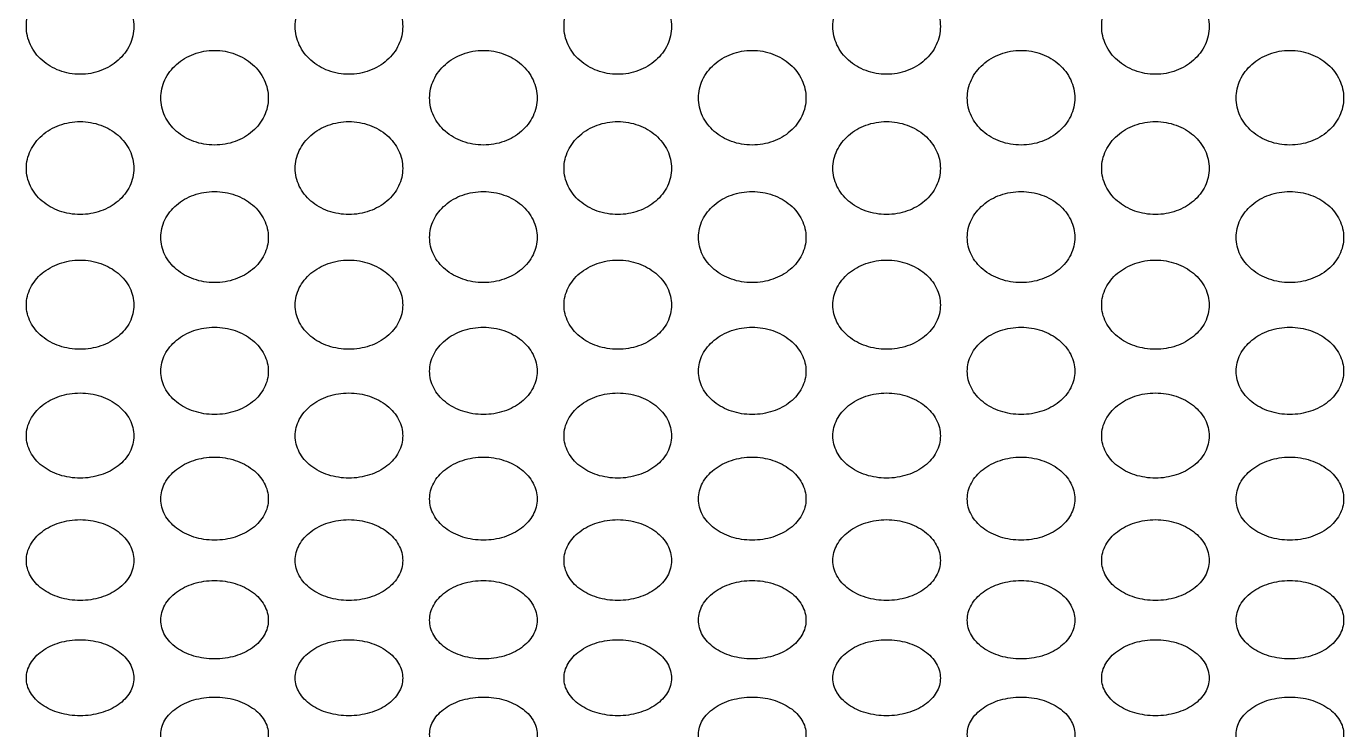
# Model space of a CAD drawing. Header units: millimetres. Extents: x 324 to 7054, y -67 to 2159.
# Drawn here: x 1766 to 1864, y 1372.2 to 1424.6 of the extents above; entities that cross this region are included whole.
import ezdxf

# ---------------------------------------------------------------- set-up
doc = ezdxf.new("R2010")
doc.units = ezdxf.units.MM
doc.header["$LTSCALE"] = 153.67
doc.layers.add('02___PRT_ALL_AXES', color=7, linetype='CONTINUOUS')

msp = doc.modelspace()

# ---------------------------------------------------------------- linework, layer by layer
at = {"layer": '02___PRT_ALL_AXES', "linetype": 'Continuous'}
for points in [[(1770.03476, 1421.02501), (1769.76893, 1421.02532), (1769.24531, 1421.07125), (1768.48961, 1421.27554), (1767.79947, 1421.60312), (1766.98616, 1422.19444), (1766.24385, 1423.18054), (1765.9302, 1424.58792), (1766.24394, 1425.99787), (1766.98437, 1426.99575), (1767.79615, 1427.59722), (1768.48659, 1427.93221), (1769.24381, 1428.14172), (1769.76846, 1428.18885), (1770.03476, 1428.18915)], [(1770.03476, 1428.18915), (1770.30058, 1428.18884), (1770.8242, 1428.14189), (1771.5799, 1427.93325), (1772.27004, 1427.59925), (1773.08335, 1426.99777), (1773.82566, 1425.99897), (1774.13932, 1424.58525), (1773.82557, 1423.18164), (1773.08514, 1422.19643), (1772.27336, 1421.60511), (1771.58292, 1421.27656), (1770.8257, 1421.07142), (1770.30105, 1421.02531), (1770.03476, 1421.02501)], [(1790.03476, 1421.02501), (1789.76893, 1421.02532), (1789.24531, 1421.07125), (1788.48961, 1421.27554), (1787.79947, 1421.60312), (1786.98616, 1422.19444), (1786.24385, 1423.18054), (1785.9302, 1424.58792), (1786.24394, 1425.99787), (1786.98437, 1426.99575), (1787.79615, 1427.59722), (1788.48659, 1427.93221), (1789.24381, 1428.14172), (1789.76846, 1428.18885), (1790.03476, 1428.18915)], [(1790.03476, 1428.18915), (1790.30058, 1428.18884), (1790.8242, 1428.14189), (1791.5799, 1427.93325), (1792.27004, 1427.59925), (1793.08335, 1426.99777), (1793.82566, 1425.99897), (1794.13932, 1424.58525), (1793.82557, 1423.18164), (1793.08514, 1422.19643), (1792.27336, 1421.60511), (1791.58292, 1421.27656), (1790.8257, 1421.07142), (1790.30105, 1421.02531), (1790.03476, 1421.02501)], [(1810.03476, 1421.02501), (1809.76893, 1421.02532), (1809.24531, 1421.07125), (1808.48961, 1421.27554), (1807.79947, 1421.60312), (1806.98616, 1422.19444), (1806.24385, 1423.18054), (1805.9302, 1424.58792), (1806.24394, 1425.99787), (1806.98437, 1426.99575), (1807.79615, 1427.59722), (1808.48659, 1427.93221), (1809.24381, 1428.14172), (1809.76846, 1428.18885), (1810.03476, 1428.18915)], [(1810.03476, 1428.18915), (1810.30058, 1428.18884), (1810.8242, 1428.14189), (1811.5799, 1427.93325), (1812.27004, 1427.59925), (1813.08335, 1426.99777), (1813.82566, 1425.99897), (1814.13932, 1424.58525), (1813.82557, 1423.18164), (1813.08514, 1422.19643), (1812.27336, 1421.60511), (1811.58292, 1421.27656), (1810.8257, 1421.07142), (1810.30105, 1421.02531), (1810.03476, 1421.02501)], [(1830.03476, 1421.02501), (1829.76893, 1421.02532), (1829.24531, 1421.07125), (1828.48961, 1421.27554), (1827.79947, 1421.60312), (1826.98616, 1422.19444), (1826.24385, 1423.18054), (1825.9302, 1424.58792), (1826.24394, 1425.99787), (1826.98437, 1426.99575), (1827.79615, 1427.59722), (1828.48659, 1427.93221), (1829.24381, 1428.14172), (1829.76846, 1428.18885), (1830.03476, 1428.18915)], [(1830.03476, 1428.18915), (1830.30058, 1428.18884), (1830.8242, 1428.14189), (1831.5799, 1427.93325), (1832.27004, 1427.59925), (1833.08335, 1426.99777), (1833.82566, 1425.99897), (1834.13932, 1424.58525), (1833.82557, 1423.18164), (1833.08514, 1422.19643), (1832.27336, 1421.60511), (1831.58292, 1421.27656), (1830.8257, 1421.07142), (1830.30105, 1421.02531), (1830.03476, 1421.02501)], [(1850.03476, 1421.02501), (1849.76893, 1421.02532), (1849.24531, 1421.07125), (1848.48961, 1421.27554), (1847.79947, 1421.60312), (1846.98616, 1422.19444), (1846.24385, 1423.18054), (1845.9302, 1424.58792), (1846.24394, 1425.99787), (1846.98437, 1426.99575), (1847.79615, 1427.59722), (1848.48659, 1427.93221), (1849.24381, 1428.14172), (1849.76846, 1428.18885), (1850.03476, 1428.18915)], [(1850.03476, 1428.18915), (1850.30058, 1428.18884), (1850.8242, 1428.14189), (1851.5799, 1427.93325), (1852.27004, 1427.59925), (1853.08335, 1426.99777), (1853.82566, 1425.99897), (1854.13932, 1424.58525), (1853.82557, 1423.18164), (1853.08514, 1422.19643), (1852.27336, 1421.60511), (1851.58292, 1421.27656), (1850.8257, 1421.07142), (1850.30105, 1421.02531), (1850.03476, 1421.02501)], [(1780.03476, 1415.75743), (1779.76893, 1415.75773), (1779.24531, 1415.80285), (1778.48961, 1416.00354), (1777.79947, 1416.32538), (1776.98616, 1416.90638), (1776.24385, 1417.87544), (1775.9302, 1419.25897), (1776.24394, 1420.6455), (1776.98437, 1421.62713), (1777.79615, 1422.21891), (1778.48659, 1422.54853), (1779.24381, 1422.75469), (1779.76846, 1422.80107), (1780.03476, 1422.80137)], [(1780.03476, 1422.80137), (1780.30058, 1422.80106), (1780.8242, 1422.75486), (1781.5799, 1422.54955), (1782.27004, 1422.2209), (1783.08335, 1421.62912), (1783.82566, 1420.64659), (1784.13932, 1419.25634), (1783.82557, 1417.87653), (1783.08514, 1416.90833), (1782.27336, 1416.32733), (1781.58292, 1416.00454), (1780.8257, 1415.80301), (1780.30105, 1415.75772), (1780.03476, 1415.75743)], [(1800.03476, 1415.75743), (1799.76893, 1415.75773), (1799.24531, 1415.80285), (1798.48961, 1416.00354), (1797.79947, 1416.32538), (1796.98616, 1416.90638), (1796.24385, 1417.87544), (1795.9302, 1419.25897), (1796.24394, 1420.6455), (1796.98437, 1421.62713), (1797.79615, 1422.21891), (1798.48659, 1422.54853), (1799.24381, 1422.75469), (1799.76846, 1422.80107), (1800.03476, 1422.80137)], [(1800.03476, 1422.80137), (1800.30058, 1422.80106), (1800.8242, 1422.75486), (1801.5799, 1422.54955), (1802.27004, 1422.2209), (1803.08335, 1421.62912), (1803.82566, 1420.64659), (1804.13932, 1419.25634), (1803.82557, 1417.87653), (1803.08514, 1416.90833), (1802.27336, 1416.32733), (1801.58292, 1416.00454), (1800.8257, 1415.80301), (1800.30105, 1415.75772), (1800.03476, 1415.75743)], [(1820.03476, 1415.75743), (1819.76893, 1415.75773), (1819.24531, 1415.80285), (1818.48961, 1416.00354), (1817.79947, 1416.32538), (1816.98616, 1416.90638), (1816.24385, 1417.87544), (1815.9302, 1419.25897), (1816.24394, 1420.6455), (1816.98437, 1421.62713), (1817.79615, 1422.21891), (1818.48659, 1422.54853), (1819.24381, 1422.75469), (1819.76846, 1422.80107), (1820.03476, 1422.80137)], [(1820.03476, 1422.80137), (1820.30058, 1422.80106), (1820.8242, 1422.75486), (1821.5799, 1422.54955), (1822.27004, 1422.2209), (1823.08335, 1421.62912), (1823.82566, 1420.64659), (1824.13932, 1419.25634), (1823.82557, 1417.87653), (1823.08514, 1416.90833), (1822.27336, 1416.32733), (1821.58292, 1416.00454), (1820.8257, 1415.80301), (1820.30105, 1415.75772), (1820.03476, 1415.75743)], [(1840.03476, 1415.75743), (1839.76893, 1415.75773), (1839.24531, 1415.80285), (1838.48961, 1416.00354), (1837.79947, 1416.32538), (1836.98616, 1416.90638), (1836.24385, 1417.87544), (1835.9302, 1419.25897), (1836.24394, 1420.6455), (1836.98437, 1421.62713), (1837.79615, 1422.21891), (1838.48659, 1422.54853), (1839.24381, 1422.75469), (1839.76846, 1422.80107), (1840.03476, 1422.80137)], [(1840.03476, 1422.80137), (1840.30058, 1422.80106), (1840.8242, 1422.75486), (1841.5799, 1422.54955), (1842.27004, 1422.2209), (1843.08335, 1421.62912), (1843.82566, 1420.64659), (1844.13932, 1419.25634), (1843.82557, 1417.87653), (1843.08514, 1416.90833), (1842.27336, 1416.32733), (1841.58292, 1416.00454), (1840.8257, 1415.80301), (1840.30105, 1415.75772), (1840.03476, 1415.75743)], [(1860.03476, 1415.75743), (1859.76893, 1415.75773), (1859.24531, 1415.80285), (1858.48961, 1416.00354), (1857.79947, 1416.32538), (1856.98616, 1416.90638), (1856.24385, 1417.87544), (1855.9302, 1419.25897), (1856.24394, 1420.6455), (1856.98437, 1421.62713), (1857.79615, 1422.21891), (1858.48659, 1422.54853), (1859.24381, 1422.75469), (1859.76846, 1422.80107), (1860.03476, 1422.80137)], [(1860.03476, 1422.80137), (1860.30058, 1422.80106), (1860.8242, 1422.75486), (1861.5799, 1422.54955), (1862.27004, 1422.2209), (1863.08335, 1421.62912), (1863.82566, 1420.64659), (1864.13932, 1419.25634), (1863.82557, 1417.87653), (1863.08514, 1416.90833), (1862.27336, 1416.32733), (1861.58292, 1416.00454), (1860.8257, 1415.80301), (1860.30105, 1415.75772), (1860.03476, 1415.75743)], [(1770.03476, 1410.58616), (1769.76893, 1410.58645), (1769.24531, 1410.63071), (1768.48961, 1410.82761), (1767.79947, 1411.14338), (1766.98616, 1411.71348), (1766.24385, 1412.66454), (1765.9302, 1414.02282), (1766.24394, 1415.38456), (1766.98437, 1416.34895), (1767.79615, 1416.93044), (1768.48659, 1417.25436), (1769.24381, 1417.45697), (1769.76846, 1417.50255), (1770.03476, 1417.50285)], [(1770.03476, 1417.50285), (1770.30058, 1417.50254), (1770.8242, 1417.45714), (1771.5799, 1417.25537), (1772.27004, 1416.9324), (1773.08335, 1416.3509), (1773.82566, 1415.38562), (1774.13932, 1414.02024), (1773.82557, 1412.6656), (1773.08514, 1411.7154), (1772.27336, 1411.1453), (1771.58292, 1410.82859), (1770.8257, 1410.63088), (1770.30105, 1410.58645), (1770.03476, 1410.58616)], [(1790.03476, 1410.58616), (1789.76893, 1410.58645), (1789.24531, 1410.63071), (1788.48961, 1410.82761), (1787.79947, 1411.14338), (1786.98616, 1411.71348), (1786.24385, 1412.66454), (1785.9302, 1414.02282), (1786.24394, 1415.38456), (1786.98437, 1416.34895), (1787.79615, 1416.93044), (1788.48659, 1417.25436), (1789.24381, 1417.45697), (1789.76846, 1417.50255), (1790.03476, 1417.50285)], [(1790.03476, 1417.50285), (1790.30058, 1417.50254), (1790.8242, 1417.45714), (1791.5799, 1417.25537), (1792.27004, 1416.9324), (1793.08335, 1416.3509), (1793.82566, 1415.38562), (1794.13932, 1414.02024), (1793.82557, 1412.6656), (1793.08514, 1411.7154), (1792.27336, 1411.1453), (1791.58292, 1410.82859), (1790.8257, 1410.63088), (1790.30105, 1410.58645), (1790.03476, 1410.58616)], [(1810.03476, 1410.58616), (1809.76893, 1410.58645), (1809.24531, 1410.63071), (1808.48961, 1410.82761), (1807.79947, 1411.14338), (1806.98616, 1411.71348), (1806.24385, 1412.66454), (1805.9302, 1414.02282), (1806.24394, 1415.38456), (1806.98437, 1416.34895), (1807.79615, 1416.93044), (1808.48659, 1417.25436), (1809.24381, 1417.45697), (1809.76846, 1417.50255), (1810.03476, 1417.50285)], [(1810.03476, 1417.50285), (1810.30058, 1417.50254), (1810.8242, 1417.45714), (1811.5799, 1417.25537), (1812.27004, 1416.9324), (1813.08335, 1416.3509), (1813.82566, 1415.38562), (1814.13932, 1414.02024), (1813.82557, 1412.6656), (1813.08514, 1411.7154), (1812.27336, 1411.1453), (1811.58292, 1410.82859), (1810.8257, 1410.63088), (1810.30105, 1410.58645), (1810.03476, 1410.58616)], [(1830.03476, 1410.58616), (1829.76893, 1410.58645), (1829.24531, 1410.63071), (1828.48961, 1410.82761), (1827.79947, 1411.14338), (1826.98616, 1411.71348), (1826.24385, 1412.66454), (1825.9302, 1414.02282), (1826.24394, 1415.38456), (1826.98437, 1416.34895), (1827.79615, 1416.93044), (1828.48659, 1417.25436), (1829.24381, 1417.45697), (1829.76846, 1417.50255), (1830.03476, 1417.50285)], [(1830.03476, 1417.50285), (1830.30058, 1417.50254), (1830.8242, 1417.45714), (1831.5799, 1417.25537), (1832.27004, 1416.9324), (1833.08335, 1416.3509), (1833.82566, 1415.38562), (1834.13932, 1414.02024), (1833.82557, 1412.6656), (1833.08514, 1411.7154), (1832.27336, 1411.1453), (1831.58292, 1410.82859), (1830.8257, 1410.63088), (1830.30105, 1410.58645), (1830.03476, 1410.58616)], [(1850.03476, 1410.58616), (1849.76893, 1410.58645), (1849.24531, 1410.63071), (1848.48961, 1410.82761), (1847.79947, 1411.14338), (1846.98616, 1411.71348), (1846.24385, 1412.66454), (1845.9302, 1414.02282), (1846.24394, 1415.38456), (1846.98437, 1416.34895), (1847.79615, 1416.93044), (1848.48659, 1417.25436), (1849.24381, 1417.45697), (1849.76846, 1417.50255), (1850.03476, 1417.50285)], [(1850.03476, 1417.50285), (1850.30058, 1417.50254), (1850.8242, 1417.45714), (1851.5799, 1417.25537), (1852.27004, 1416.9324), (1853.08335, 1416.3509), (1853.82566, 1415.38562), (1854.13932, 1414.02024), (1853.82557, 1412.6656), (1853.08514, 1411.7154), (1852.27336, 1411.1453), (1851.58292, 1410.82859), (1850.8257, 1410.63088), (1850.30105, 1410.58645), (1850.03476, 1410.58616)], [(1780.03476, 1405.51637), (1779.76893, 1405.51666), (1779.24531, 1405.56003), (1778.48961, 1405.75293), (1777.79947, 1406.06231), (1776.98616, 1406.62095), (1776.24385, 1407.55304), (1775.9302, 1408.88472), (1776.24394, 1410.2203), (1776.98437, 1411.16649), (1777.79615, 1411.73711), (1778.48659, 1412.05501), (1779.24381, 1412.25386), (1779.76846, 1412.2986), (1780.03476, 1412.29889)], [(1780.03476, 1412.29889), (1780.30058, 1412.29859), (1780.8242, 1412.25403), (1781.5799, 1412.056), (1782.27004, 1411.73903), (1783.08335, 1411.16841), (1783.82566, 1410.22134), (1784.13932, 1408.88219), (1783.82557, 1407.55409), (1783.08514, 1406.62283), (1782.27336, 1406.06419), (1781.58292, 1405.75389), (1780.8257, 1405.56019), (1780.30105, 1405.51666), (1780.03476, 1405.51637)], [(1800.03476, 1405.51637), (1799.76893, 1405.51666), (1799.24531, 1405.56003), (1798.48961, 1405.75293), (1797.79947, 1406.06231), (1796.98616, 1406.62095), (1796.24385, 1407.55304), (1795.9302, 1408.88472), (1796.24394, 1410.2203), (1796.98437, 1411.16649), (1797.79615, 1411.73711), (1798.48659, 1412.05501), (1799.24381, 1412.25386), (1799.76846, 1412.2986), (1800.03476, 1412.29889)], [(1800.03476, 1412.29889), (1800.30058, 1412.29859), (1800.8242, 1412.25403), (1801.5799, 1412.056), (1802.27004, 1411.73903), (1803.08335, 1411.16841), (1803.82566, 1410.22134), (1804.13932, 1408.88219), (1803.82557, 1407.55409), (1803.08514, 1406.62283), (1802.27336, 1406.06419), (1801.58292, 1405.75389), (1800.8257, 1405.56019), (1800.30105, 1405.51666), (1800.03476, 1405.51637)], [(1820.03476, 1405.51637), (1819.76893, 1405.51666), (1819.24531, 1405.56003), (1818.48961, 1405.75293), (1817.79947, 1406.06231), (1816.98616, 1406.62095), (1816.24385, 1407.55304), (1815.9302, 1408.88472), (1816.24394, 1410.2203), (1816.98437, 1411.16649), (1817.79615, 1411.73711), (1818.48659, 1412.05501), (1819.24381, 1412.25386), (1819.76846, 1412.2986), (1820.03476, 1412.29889)], [(1820.03476, 1412.29889), (1820.30058, 1412.29859), (1820.8242, 1412.25403), (1821.5799, 1412.056), (1822.27004, 1411.73903), (1823.08335, 1411.16841), (1823.82566, 1410.22134), (1824.13932, 1408.88219), (1823.82557, 1407.55409), (1823.08514, 1406.62283), (1822.27336, 1406.06419), (1821.58292, 1405.75389), (1820.8257, 1405.56019), (1820.30105, 1405.51666), (1820.03476, 1405.51637)], [(1840.03476, 1405.51637), (1839.76893, 1405.51666), (1839.24531, 1405.56003), (1838.48961, 1405.75293), (1837.79947, 1406.06231), (1836.98616, 1406.62095), (1836.24385, 1407.55304), (1835.9302, 1408.88472), (1836.24394, 1410.2203), (1836.98437, 1411.16649), (1837.79615, 1411.73711), (1838.48659, 1412.05501), (1839.24381, 1412.25386), (1839.76846, 1412.2986), (1840.03476, 1412.29889)], [(1840.03476, 1412.29889), (1840.30058, 1412.29859), (1840.8242, 1412.25403), (1841.5799, 1412.056), (1842.27004, 1411.73903), (1843.08335, 1411.16841), (1843.82566, 1410.22134), (1844.13932, 1408.88219), (1843.82557, 1407.55409), (1843.08514, 1406.62283), (1842.27336, 1406.06419), (1841.58292, 1405.75389), (1840.8257, 1405.56019), (1840.30105, 1405.51666), (1840.03476, 1405.51637)], [(1860.03476, 1405.51637), (1859.76893, 1405.51666), (1859.24531, 1405.56003), (1858.48961, 1405.75293), (1857.79947, 1406.06231), (1856.98616, 1406.62095), (1856.24385, 1407.55304), (1855.9302, 1408.88472), (1856.24394, 1410.2203), (1856.98437, 1411.16649), (1857.79615, 1411.73711), (1858.48659, 1412.05501), (1859.24381, 1412.25386), (1859.76846, 1412.2986), (1860.03476, 1412.29889)], [(1860.03476, 1412.29889), (1860.30058, 1412.29859), (1860.8242, 1412.25403), (1861.5799, 1412.056), (1862.27004, 1411.73903), (1863.08335, 1411.16841), (1863.82566, 1410.22134), (1864.13932, 1408.88219), (1863.82557, 1407.55409), (1863.08514, 1406.62283), (1862.27336, 1406.06419), (1861.58292, 1405.75389), (1860.8257, 1405.56019), (1860.30105, 1405.51666), (1860.03476, 1405.51637)], [(1770.03476, 1400.55316), (1769.76893, 1400.55344), (1769.24531, 1400.59586), (1768.48961, 1400.78457), (1767.79947, 1401.08727), (1766.98616, 1401.63387), (1766.24385, 1402.54607), (1765.9302, 1403.84981), (1766.24394, 1405.15789), (1766.98437, 1406.08494), (1767.79615, 1406.64412), (1768.48659, 1406.95567), (1769.24381, 1407.15058), (1769.76846, 1407.19442), (1770.03476, 1407.19471)], [(1770.03476, 1407.19471), (1770.30058, 1407.19442), (1770.8242, 1407.15074), (1771.5799, 1406.95664), (1772.27004, 1406.646), (1773.08335, 1406.08682), (1773.82566, 1405.15892), (1774.13932, 1403.84733), (1773.82557, 1402.5471), (1773.08514, 1401.63571), (1772.27336, 1401.0891), (1771.58292, 1400.78551), (1770.8257, 1400.59602), (1770.30105, 1400.55343), (1770.03476, 1400.55316)], [(1790.03476, 1400.55316), (1789.76893, 1400.55344), (1789.24531, 1400.59586), (1788.48961, 1400.78457), (1787.79947, 1401.08727), (1786.98616, 1401.63387), (1786.24385, 1402.54607), (1785.9302, 1403.84981), (1786.24394, 1405.15789), (1786.98437, 1406.08494), (1787.79615, 1406.64412), (1788.48659, 1406.95567), (1789.24381, 1407.15058), (1789.76846, 1407.19442), (1790.03476, 1407.19471)], [(1790.03476, 1407.19471), (1790.30058, 1407.19442), (1790.8242, 1407.15074), (1791.5799, 1406.95664), (1792.27004, 1406.646), (1793.08335, 1406.08682), (1793.82566, 1405.15892), (1794.13932, 1403.84733), (1793.82557, 1402.5471), (1793.08514, 1401.63571), (1792.27336, 1401.0891), (1791.58292, 1400.78551), (1790.8257, 1400.59602), (1790.30105, 1400.55343), (1790.03476, 1400.55316)], [(1810.03476, 1400.55316), (1809.76893, 1400.55344), (1809.24531, 1400.59586), (1808.48961, 1400.78457), (1807.79947, 1401.08727), (1806.98616, 1401.63387), (1806.24385, 1402.54607), (1805.9302, 1403.84981), (1806.24394, 1405.15789), (1806.98437, 1406.08494), (1807.79615, 1406.64412), (1808.48659, 1406.95567), (1809.24381, 1407.15058), (1809.76846, 1407.19442), (1810.03476, 1407.19471)], [(1810.03476, 1407.19471), (1810.30058, 1407.19442), (1810.8242, 1407.15074), (1811.5799, 1406.95664), (1812.27004, 1406.646), (1813.08335, 1406.08682), (1813.82566, 1405.15892), (1814.13932, 1403.84733), (1813.82557, 1402.5471), (1813.08514, 1401.63571), (1812.27336, 1401.0891), (1811.58292, 1400.78551), (1810.8257, 1400.59602), (1810.30105, 1400.55343), (1810.03476, 1400.55316)], [(1830.03476, 1400.55316), (1829.76893, 1400.55344), (1829.24531, 1400.59586), (1828.48961, 1400.78457), (1827.79947, 1401.08727), (1826.98616, 1401.63387), (1826.24385, 1402.54607), (1825.9302, 1403.84981), (1826.24394, 1405.15789), (1826.98437, 1406.08494), (1827.79615, 1406.64412), (1828.48659, 1406.95567), (1829.24381, 1407.15058), (1829.76846, 1407.19442), (1830.03476, 1407.19471)], [(1830.03476, 1407.19471), (1830.30058, 1407.19442), (1830.8242, 1407.15074), (1831.5799, 1406.95664), (1832.27004, 1406.646), (1833.08335, 1406.08682), (1833.82566, 1405.15892), (1834.13932, 1403.84733), (1833.82557, 1402.5471), (1833.08514, 1401.63571), (1832.27336, 1401.0891), (1831.58292, 1400.78551), (1830.8257, 1400.59602), (1830.30105, 1400.55343), (1830.03476, 1400.55316)], [(1850.03476, 1400.55316), (1849.76893, 1400.55344), (1849.24531, 1400.59586), (1848.48961, 1400.78457), (1847.79947, 1401.08727), (1846.98616, 1401.63387), (1846.24385, 1402.54607), (1845.9302, 1403.84981), (1846.24394, 1405.15789), (1846.98437, 1406.08494), (1847.79615, 1406.64412), (1848.48659, 1406.95567), (1849.24381, 1407.15058), (1849.76846, 1407.19442), (1850.03476, 1407.19471)], [(1850.03476, 1407.19471), (1850.30058, 1407.19442), (1850.8242, 1407.15074), (1851.5799, 1406.95664), (1852.27004, 1406.646), (1853.08335, 1406.08682), (1853.82566, 1405.15892), (1854.13932, 1403.84733), (1853.82557, 1402.5471), (1853.08514, 1401.63571), (1852.27336, 1401.0891), (1851.58292, 1400.78551), (1850.8257, 1400.59602), (1850.30105, 1400.55343), (1850.03476, 1400.55316)], [(1780.03476, 1395.70147), (1779.76893, 1395.70175), (1779.24531, 1395.74318), (1778.48961, 1395.92752), (1777.79947, 1396.22321), (1776.98616, 1396.75724), (1776.24385, 1397.64864), (1775.9302, 1398.92314), (1776.24394, 1400.20241), (1776.98437, 1401.10939), (1777.79615, 1401.65656), (1778.48659, 1401.96146), (1779.24381, 1402.15222), (1779.76846, 1402.19513), (1780.03476, 1402.19541)], [(1780.03476, 1402.19541), (1780.30058, 1402.19513), (1780.8242, 1402.15237), (1781.5799, 1401.96241), (1782.27004, 1401.65841), (1783.08335, 1401.11123), (1783.82566, 1400.20341), (1784.13932, 1398.92071), (1783.82557, 1397.64964), (1783.08514, 1396.75904), (1782.27336, 1396.22501), (1781.58292, 1395.92844), (1780.8257, 1395.74333), (1780.30105, 1395.70174), (1780.03476, 1395.70147)], [(1800.03476, 1395.70147), (1799.76893, 1395.70175), (1799.24531, 1395.74318), (1798.48961, 1395.92752), (1797.79947, 1396.22321), (1796.98616, 1396.75724), (1796.24385, 1397.64864), (1795.9302, 1398.92314), (1796.24394, 1400.20241), (1796.98437, 1401.10939), (1797.79615, 1401.65656), (1798.48659, 1401.96146), (1799.24381, 1402.15222), (1799.76846, 1402.19513), (1800.03476, 1402.19541)], [(1800.03476, 1402.19541), (1800.30058, 1402.19513), (1800.8242, 1402.15237), (1801.5799, 1401.96241), (1802.27004, 1401.65841), (1803.08335, 1401.11123), (1803.82566, 1400.20341), (1804.13932, 1398.92071), (1803.82557, 1397.64964), (1803.08514, 1396.75904), (1802.27336, 1396.22501), (1801.58292, 1395.92844), (1800.8257, 1395.74333), (1800.30105, 1395.70174), (1800.03476, 1395.70147)], [(1820.03476, 1395.70147), (1819.76893, 1395.70175), (1819.24531, 1395.74318), (1818.48961, 1395.92752), (1817.79947, 1396.22321), (1816.98616, 1396.75724), (1816.24385, 1397.64864), (1815.9302, 1398.92314), (1816.24394, 1400.20241), (1816.98437, 1401.10939), (1817.79615, 1401.65656), (1818.48659, 1401.96146), (1819.24381, 1402.15222), (1819.76846, 1402.19513), (1820.03476, 1402.19541)], [(1820.03476, 1402.19541), (1820.30058, 1402.19513), (1820.8242, 1402.15237), (1821.5799, 1401.96241), (1822.27004, 1401.65841), (1823.08335, 1401.11123), (1823.82566, 1400.20341), (1824.13932, 1398.92071), (1823.82557, 1397.64964), (1823.08514, 1396.75904), (1822.27336, 1396.22501), (1821.58292, 1395.92844), (1820.8257, 1395.74333), (1820.30105, 1395.70174), (1820.03476, 1395.70147)], [(1840.03476, 1395.70147), (1839.76893, 1395.70175), (1839.24531, 1395.74318), (1838.48961, 1395.92752), (1837.79947, 1396.22321), (1836.98616, 1396.75724), (1836.24385, 1397.64864), (1835.9302, 1398.92314), (1836.24394, 1400.20241), (1836.98437, 1401.10939), (1837.79615, 1401.65656), (1838.48659, 1401.96146), (1839.24381, 1402.15222), (1839.76846, 1402.19513), (1840.03476, 1402.19541)], [(1840.03476, 1402.19541), (1840.30058, 1402.19513), (1840.8242, 1402.15237), (1841.5799, 1401.96241), (1842.27004, 1401.65841), (1843.08335, 1401.11123), (1843.82566, 1400.20341), (1844.13932, 1398.92071), (1843.82557, 1397.64964), (1843.08514, 1396.75904), (1842.27336, 1396.22501), (1841.58292, 1395.92844), (1840.8257, 1395.74333), (1840.30105, 1395.70174), (1840.03476, 1395.70147)], [(1860.03476, 1395.70147), (1859.76893, 1395.70175), (1859.24531, 1395.74318), (1858.48961, 1395.92752), (1857.79947, 1396.22321), (1856.98616, 1396.75724), (1856.24385, 1397.64864), (1855.9302, 1398.92314), (1856.24394, 1400.20241), (1856.98437, 1401.10939), (1857.79615, 1401.65656), (1858.48659, 1401.96146), (1859.24381, 1402.15222), (1859.76846, 1402.19513), (1860.03476, 1402.19541)], [(1860.03476, 1402.19541), (1860.30058, 1402.19513), (1860.8242, 1402.15237), (1861.5799, 1401.96241), (1862.27004, 1401.65841), (1863.08335, 1401.11123), (1863.82566, 1400.20341), (1864.13932, 1398.92071), (1863.82557, 1397.64964), (1863.08514, 1396.75904), (1862.27336, 1396.22501), (1861.58292, 1395.92844), (1860.8257, 1395.74333), (1860.30105, 1395.70174), (1860.03476, 1395.70147)], [(1770.03476, 1390.96617), (1769.76893, 1390.96644), (1769.24531, 1391.00685), (1768.48961, 1391.18662), (1767.79947, 1391.47503), (1766.98616, 1391.99595), (1766.24385, 1392.86565), (1765.9302, 1394.10963), (1766.24394, 1395.35881), (1766.98437, 1396.24481), (1767.79615, 1396.77944), (1768.48659, 1397.07738), (1769.24381, 1397.26379), (1769.76846, 1397.30573), (1770.03476, 1397.306)], [(1770.03476, 1397.306), (1770.30058, 1397.30572), (1770.8242, 1397.26394), (1771.5799, 1397.0783), (1772.27004, 1396.78124), (1773.08335, 1396.2466), (1773.82566, 1395.35979), (1774.13932, 1394.10726), (1773.82557, 1392.86662), (1773.08514, 1391.9977), (1772.27336, 1391.47678), (1771.58292, 1391.18752), (1770.8257, 1391.007), (1770.30105, 1390.96644), (1770.03476, 1390.96617)], [(1790.03476, 1390.96617), (1789.76893, 1390.96644), (1789.24531, 1391.00685), (1788.48961, 1391.18662), (1787.79947, 1391.47503), (1786.98616, 1391.99595), (1786.24385, 1392.86565), (1785.9302, 1394.10963), (1786.24394, 1395.35881), (1786.98437, 1396.24481), (1787.79615, 1396.77944), (1788.48659, 1397.07738), (1789.24381, 1397.26379), (1789.76846, 1397.30573), (1790.03476, 1397.306)], [(1790.03476, 1397.306), (1790.30058, 1397.30572), (1790.8242, 1397.26394), (1791.5799, 1397.0783), (1792.27004, 1396.78124), (1793.08335, 1396.2466), (1793.82566, 1395.35979), (1794.13932, 1394.10726), (1793.82557, 1392.86662), (1793.08514, 1391.9977), (1792.27336, 1391.47678), (1791.58292, 1391.18752), (1790.8257, 1391.007), (1790.30105, 1390.96644), (1790.03476, 1390.96617)], [(1810.03476, 1390.96617), (1809.76893, 1390.96644), (1809.24531, 1391.00685), (1808.48961, 1391.18662), (1807.79947, 1391.47503), (1806.98616, 1391.99595), (1806.24385, 1392.86565), (1805.9302, 1394.10963), (1806.24394, 1395.35881), (1806.98437, 1396.24481), (1807.79615, 1396.77944), (1808.48659, 1397.07738), (1809.24381, 1397.26379), (1809.76846, 1397.30573), (1810.03476, 1397.306)], [(1810.03476, 1397.306), (1810.30058, 1397.30572), (1810.8242, 1397.26394), (1811.5799, 1397.0783), (1812.27004, 1396.78124), (1813.08335, 1396.2466), (1813.82566, 1395.35979), (1814.13932, 1394.10726), (1813.82557, 1392.86662), (1813.08514, 1391.9977), (1812.27336, 1391.47678), (1811.58292, 1391.18752), (1810.8257, 1391.007), (1810.30105, 1390.96644), (1810.03476, 1390.96617)], [(1830.03476, 1390.96617), (1829.76893, 1390.96644), (1829.24531, 1391.00685), (1828.48961, 1391.18662), (1827.79947, 1391.47503), (1826.98616, 1391.99595), (1826.24385, 1392.86565), (1825.9302, 1394.10963), (1826.24394, 1395.35881), (1826.98437, 1396.24481), (1827.79615, 1396.77944), (1828.48659, 1397.07738), (1829.24381, 1397.26379), (1829.76846, 1397.30573), (1830.03476, 1397.306)], [(1830.03476, 1397.306), (1830.30058, 1397.30572), (1830.8242, 1397.26394), (1831.5799, 1397.0783), (1832.27004, 1396.78124), (1833.08335, 1396.2466), (1833.82566, 1395.35979), (1834.13932, 1394.10726), (1833.82557, 1392.86662), (1833.08514, 1391.9977), (1832.27336, 1391.47678), (1831.58292, 1391.18752), (1830.8257, 1391.007), (1830.30105, 1390.96644), (1830.03476, 1390.96617)], [(1850.03476, 1390.96617), (1849.76893, 1390.96644), (1849.24531, 1391.00685), (1848.48961, 1391.18662), (1847.79947, 1391.47503), (1846.98616, 1391.99595), (1846.24385, 1392.86565), (1845.9302, 1394.10963), (1846.24394, 1395.35881), (1846.98437, 1396.24481), (1847.79615, 1396.77944), (1848.48659, 1397.07738), (1849.24381, 1397.26379), (1849.76846, 1397.30573), (1850.03476, 1397.306)], [(1850.03476, 1397.306), (1850.30058, 1397.30572), (1850.8242, 1397.26394), (1851.5799, 1397.0783), (1852.27004, 1396.78124), (1853.08335, 1396.2466), (1853.82566, 1395.35979), (1854.13932, 1394.10726), (1853.82557, 1392.86662), (1853.08514, 1391.9977), (1852.27336, 1391.47678), (1851.58292, 1391.18752), (1850.8257, 1391.007), (1850.30105, 1390.96644), (1850.03476, 1390.96617)], [(1780.03476, 1386.352), (1779.76893, 1386.35226), (1779.24531, 1386.3916), (1778.48961, 1386.56664), (1777.79947, 1386.84746), (1776.98616, 1387.35475), (1776.24385, 1388.20188), (1775.9302, 1389.4141), (1776.24394, 1390.63195), (1776.98437, 1391.49607), (1777.79615, 1392.01762), (1778.48659, 1392.3083), (1779.24381, 1392.49019), (1779.76846, 1392.53111), (1780.03476, 1392.53138)], [(1780.03476, 1392.53138), (1780.30058, 1392.5311), (1780.8242, 1392.49034), (1781.5799, 1392.3092), (1782.27004, 1392.01937), (1783.08335, 1391.49783), (1783.82566, 1390.6329), (1784.13932, 1389.41179), (1783.82557, 1388.20283), (1783.08514, 1387.35646), (1782.27336, 1386.84917), (1781.58292, 1386.56751), (1780.8257, 1386.39175), (1780.30105, 1386.35226), (1780.03476, 1386.352)], [(1800.03476, 1386.352), (1799.76893, 1386.35226), (1799.24531, 1386.3916), (1798.48961, 1386.56664), (1797.79947, 1386.84746), (1796.98616, 1387.35475), (1796.24385, 1388.20188), (1795.9302, 1389.4141), (1796.24394, 1390.63195), (1796.98437, 1391.49607), (1797.79615, 1392.01762), (1798.48659, 1392.3083), (1799.24381, 1392.49019), (1799.76846, 1392.53111), (1800.03476, 1392.53138)], [(1800.03476, 1392.53138), (1800.30058, 1392.5311), (1800.8242, 1392.49034), (1801.5799, 1392.3092), (1802.27004, 1392.01937), (1803.08335, 1391.49783), (1803.82566, 1390.6329), (1804.13932, 1389.41179), (1803.82557, 1388.20283), (1803.08514, 1387.35646), (1802.27336, 1386.84917), (1801.58292, 1386.56751), (1800.8257, 1386.39175), (1800.30105, 1386.35226), (1800.03476, 1386.352)], [(1820.03476, 1386.352), (1819.76893, 1386.35226), (1819.24531, 1386.3916), (1818.48961, 1386.56664), (1817.79947, 1386.84746), (1816.98616, 1387.35475), (1816.24385, 1388.20188), (1815.9302, 1389.4141), (1816.24394, 1390.63195), (1816.98437, 1391.49607), (1817.79615, 1392.01762), (1818.48659, 1392.3083), (1819.24381, 1392.49019), (1819.76846, 1392.53111), (1820.03476, 1392.53138)], [(1820.03476, 1392.53138), (1820.30058, 1392.5311), (1820.8242, 1392.49034), (1821.5799, 1392.3092), (1822.27004, 1392.01937), (1823.08335, 1391.49783), (1823.82566, 1390.6329), (1824.13932, 1389.41179), (1823.82557, 1388.20283), (1823.08514, 1387.35646), (1822.27336, 1386.84917), (1821.58292, 1386.56751), (1820.8257, 1386.39175), (1820.30105, 1386.35226), (1820.03476, 1386.352)], [(1840.03476, 1386.352), (1839.76893, 1386.35226), (1839.24531, 1386.3916), (1838.48961, 1386.56664), (1837.79947, 1386.84746), (1836.98616, 1387.35475), (1836.24385, 1388.20188), (1835.9302, 1389.4141), (1836.24394, 1390.63195), (1836.98437, 1391.49607), (1837.79615, 1392.01762), (1838.48659, 1392.3083), (1839.24381, 1392.49019), (1839.76846, 1392.53111), (1840.03476, 1392.53138)], [(1840.03476, 1392.53138), (1840.30058, 1392.5311), (1840.8242, 1392.49034), (1841.5799, 1392.3092), (1842.27004, 1392.01937), (1843.08335, 1391.49783), (1843.82566, 1390.6329), (1844.13932, 1389.41179), (1843.82557, 1388.20283), (1843.08514, 1387.35646), (1842.27336, 1386.84917), (1841.58292, 1386.56751), (1840.8257, 1386.39175), (1840.30105, 1386.35226), (1840.03476, 1386.352)], [(1860.03476, 1386.352), (1859.76893, 1386.35226), (1859.24531, 1386.3916), (1858.48961, 1386.56664), (1857.79947, 1386.84746), (1856.98616, 1387.35475), (1856.24385, 1388.20188), (1855.9302, 1389.4141), (1856.24394, 1390.63195), (1856.98437, 1391.49607), (1857.79615, 1392.01762), (1858.48659, 1392.3083), (1859.24381, 1392.49019), (1859.76846, 1392.53111), (1860.03476, 1392.53138)], [(1860.03476, 1392.53138), (1860.30058, 1392.5311), (1860.8242, 1392.49034), (1861.5799, 1392.3092), (1862.27004, 1392.01937), (1863.08335, 1391.49783), (1863.82566, 1390.6329), (1864.13932, 1389.41179), (1863.82557, 1388.20283), (1863.08514, 1387.35646), (1862.27336, 1386.84917), (1861.58292, 1386.56751), (1860.8257, 1386.39175), (1860.30105, 1386.35226), (1860.03476, 1386.352)], [(1770.03476, 1381.86358), (1769.76893, 1381.86384), (1769.24531, 1381.90207), (1768.48961, 1382.07219), (1767.79947, 1382.34515), (1766.98616, 1382.8383), (1766.24385, 1383.66201), (1765.9302, 1384.84125), (1766.24394, 1386.02654), (1766.98437, 1386.86794), (1767.79615, 1387.37587), (1768.48659, 1387.65901), (1769.24381, 1387.83619), (1769.76846, 1387.87605), (1770.03476, 1387.87631)], [(1770.03476, 1387.87631), (1770.30058, 1387.87605), (1770.8242, 1387.83633), (1771.5799, 1387.65989), (1772.27004, 1387.37758), (1773.08335, 1386.86964), (1773.82566, 1386.02747), (1774.13932, 1384.839), (1773.82557, 1383.66294), (1773.08514, 1382.83996), (1772.27336, 1382.3468), (1771.58292, 1382.07304), (1770.8257, 1381.90221), (1770.30105, 1381.86383), (1770.03476, 1381.86358)], [(1790.03476, 1381.86358), (1789.76893, 1381.86384), (1789.24531, 1381.90207), (1788.48961, 1382.07219), (1787.79947, 1382.34515), (1786.98616, 1382.8383), (1786.24385, 1383.66201), (1785.9302, 1384.84125), (1786.24394, 1386.02654), (1786.98437, 1386.86794), (1787.79615, 1387.37587), (1788.48659, 1387.65901), (1789.24381, 1387.83619), (1789.76846, 1387.87605), (1790.03476, 1387.87631)], [(1790.03476, 1387.87631), (1790.30058, 1387.87605), (1790.8242, 1387.83633), (1791.5799, 1387.65989), (1792.27004, 1387.37758), (1793.08335, 1386.86964), (1793.82566, 1386.02747), (1794.13932, 1384.839), (1793.82557, 1383.66294), (1793.08514, 1382.83996), (1792.27336, 1382.3468), (1791.58292, 1382.07304), (1790.8257, 1381.90221), (1790.30105, 1381.86383), (1790.03476, 1381.86358)], [(1810.03476, 1381.86358), (1809.76893, 1381.86384), (1809.24531, 1381.90207), (1808.48961, 1382.07219), (1807.79947, 1382.34515), (1806.98616, 1382.8383), (1806.24385, 1383.66201), (1805.9302, 1384.84125), (1806.24394, 1386.02654), (1806.98437, 1386.86794), (1807.79615, 1387.37587), (1808.48659, 1387.65901), (1809.24381, 1387.83619), (1809.76846, 1387.87605), (1810.03476, 1387.87631)], [(1810.03476, 1387.87631), (1810.30058, 1387.87605), (1810.8242, 1387.83633), (1811.5799, 1387.65989), (1812.27004, 1387.37758), (1813.08335, 1386.86964), (1813.82566, 1386.02747), (1814.13932, 1384.839), (1813.82557, 1383.66294), (1813.08514, 1382.83996), (1812.27336, 1382.3468), (1811.58292, 1382.07304), (1810.8257, 1381.90221), (1810.30105, 1381.86383), (1810.03476, 1381.86358)], [(1830.03476, 1381.86358), (1829.76893, 1381.86384), (1829.24531, 1381.90207), (1828.48961, 1382.07219), (1827.79947, 1382.34515), (1826.98616, 1382.8383), (1826.24385, 1383.66201), (1825.9302, 1384.84125), (1826.24394, 1386.02654), (1826.98437, 1386.86794), (1827.79615, 1387.37587), (1828.48659, 1387.65901), (1829.24381, 1387.83619), (1829.76846, 1387.87605), (1830.03476, 1387.87631)], [(1830.03476, 1387.87631), (1830.30058, 1387.87605), (1830.8242, 1387.83633), (1831.5799, 1387.65989), (1832.27004, 1387.37758), (1833.08335, 1386.86964), (1833.82566, 1386.02747), (1834.13932, 1384.839), (1833.82557, 1383.66294), (1833.08514, 1382.83996), (1832.27336, 1382.3468), (1831.58292, 1382.07304), (1830.8257, 1381.90221), (1830.30105, 1381.86383), (1830.03476, 1381.86358)], [(1850.03476, 1381.86358), (1849.76893, 1381.86384), (1849.24531, 1381.90207), (1848.48961, 1382.07219), (1847.79947, 1382.34515), (1846.98616, 1382.8383), (1846.24385, 1383.66201), (1845.9302, 1384.84125), (1846.24394, 1386.02654), (1846.98437, 1386.86794), (1847.79615, 1387.37587), (1848.48659, 1387.65901), (1849.24381, 1387.83619), (1849.76846, 1387.87605), (1850.03476, 1387.87631)], [(1850.03476, 1387.87631), (1850.30058, 1387.87605), (1850.8242, 1387.83633), (1851.5799, 1387.65989), (1852.27004, 1387.37758), (1853.08335, 1386.86964), (1853.82566, 1386.02747), (1854.13932, 1384.839), (1853.82557, 1383.66294), (1853.08514, 1382.83996), (1852.27336, 1382.3468), (1851.58292, 1382.07304), (1850.8257, 1381.90221), (1850.30105, 1381.86383), (1850.03476, 1381.86358)], [(1780.03476, 1377.5054), (1779.76893, 1377.50565), (1779.24531, 1377.54273), (1778.48961, 1377.70776), (1777.79947, 1377.97259), (1776.98616, 1378.45111), (1776.24385, 1379.25058), (1775.9302, 1380.39566), (1776.24394, 1381.54721), (1776.98437, 1382.36503), (1777.79615, 1382.85885), (1778.48659, 1383.13415), (1779.24381, 1383.30645), (1779.76846, 1383.34522), (1780.03476, 1383.34547)], [(1780.03476, 1383.34547), (1780.30058, 1383.34521), (1780.8242, 1383.30659), (1781.5799, 1383.13501), (1782.27004, 1382.86051), (1783.08335, 1382.36669), (1783.82566, 1381.54811), (1784.13932, 1380.39348), (1783.82557, 1379.25148), (1783.08514, 1378.45272), (1782.27336, 1377.9742), (1781.58292, 1377.70859), (1780.8257, 1377.54287), (1780.30105, 1377.50564), (1780.03476, 1377.5054)], [(1800.03476, 1377.5054), (1799.76893, 1377.50565), (1799.24531, 1377.54273), (1798.48961, 1377.70776), (1797.79947, 1377.97259), (1796.98616, 1378.45111), (1796.24385, 1379.25058), (1795.9302, 1380.39566), (1796.24394, 1381.54721), (1796.98437, 1382.36503), (1797.79615, 1382.85885), (1798.48659, 1383.13415), (1799.24381, 1383.30645), (1799.76846, 1383.34522), (1800.03476, 1383.34547)], [(1800.03476, 1383.34547), (1800.30058, 1383.34521), (1800.8242, 1383.30659), (1801.5799, 1383.13501), (1802.27004, 1382.86051), (1803.08335, 1382.36669), (1803.82566, 1381.54811), (1804.13932, 1380.39348), (1803.82557, 1379.25148), (1803.08514, 1378.45272), (1802.27336, 1377.9742), (1801.58292, 1377.70859), (1800.8257, 1377.54287), (1800.30105, 1377.50564), (1800.03476, 1377.5054)], [(1820.03476, 1377.5054), (1819.76893, 1377.50565), (1819.24531, 1377.54273), (1818.48961, 1377.70776), (1817.79947, 1377.97259), (1816.98616, 1378.45111), (1816.24385, 1379.25058), (1815.9302, 1380.39566), (1816.24394, 1381.54721), (1816.98437, 1382.36503), (1817.79615, 1382.85885), (1818.48659, 1383.13415), (1819.24381, 1383.30645), (1819.76846, 1383.34522), (1820.03476, 1383.34547)], [(1820.03476, 1383.34547), (1820.30058, 1383.34521), (1820.8242, 1383.30659), (1821.5799, 1383.13501), (1822.27004, 1382.86051), (1823.08335, 1382.36669), (1823.82566, 1381.54811), (1824.13932, 1380.39348), (1823.82557, 1379.25148), (1823.08514, 1378.45272), (1822.27336, 1377.9742), (1821.58292, 1377.70859), (1820.8257, 1377.54287), (1820.30105, 1377.50564), (1820.03476, 1377.5054)], [(1840.03476, 1377.5054), (1839.76893, 1377.50565), (1839.24531, 1377.54273), (1838.48961, 1377.70776), (1837.79947, 1377.97259), (1836.98616, 1378.45111), (1836.24385, 1379.25058), (1835.9302, 1380.39566), (1836.24394, 1381.54721), (1836.98437, 1382.36503), (1837.79615, 1382.85885), (1838.48659, 1383.13415), (1839.24381, 1383.30645), (1839.76846, 1383.34522), (1840.03476, 1383.34547)], [(1840.03476, 1383.34547), (1840.30058, 1383.34521), (1840.8242, 1383.30659), (1841.5799, 1383.13501), (1842.27004, 1382.86051), (1843.08335, 1382.36669), (1843.82566, 1381.54811), (1844.13932, 1380.39348), (1843.82557, 1379.25148), (1843.08514, 1378.45272), (1842.27336, 1377.9742), (1841.58292, 1377.70859), (1840.8257, 1377.54287), (1840.30105, 1377.50564), (1840.03476, 1377.5054)], [(1860.03476, 1377.5054), (1859.76893, 1377.50565), (1859.24531, 1377.54273), (1858.48961, 1377.70776), (1857.79947, 1377.97259), (1856.98616, 1378.45111), (1856.24385, 1379.25058), (1855.9302, 1380.39566), (1856.24394, 1381.54721), (1856.98437, 1382.36503), (1857.79615, 1382.85885), (1858.48659, 1383.13415), (1859.24381, 1383.30645), (1859.76846, 1383.34522), (1860.03476, 1383.34547)], [(1860.03476, 1383.34547), (1860.30058, 1383.34521), (1860.8242, 1383.30659), (1861.5799, 1383.13501), (1862.27004, 1382.86051), (1863.08335, 1382.36669), (1863.82566, 1381.54811), (1864.13932, 1380.39348), (1863.82557, 1379.25148), (1863.08514, 1378.45272), (1862.27336, 1377.9742), (1861.58292, 1377.70859), (1860.8257, 1377.54287), (1860.30105, 1377.50564), (1860.03476, 1377.5054)], [(1770.03476, 1373.28182), (1769.76893, 1373.28206), (1769.24531, 1373.31796), (1768.48961, 1373.47774), (1767.79947, 1373.73417), (1766.98616, 1374.19757), (1766.24385, 1374.972), (1765.9302, 1376.08178), (1766.24394, 1377.19844), (1766.98437, 1377.99186), (1767.79615, 1378.47107), (1768.48659, 1378.73827), (1769.24381, 1378.9055), (1769.76846, 1378.94314), (1770.03476, 1378.94338)], [(1770.03476, 1378.94338), (1770.30058, 1378.94313), (1770.8242, 1378.90564), (1771.5799, 1378.7391), (1772.27004, 1378.47269), (1773.08335, 1377.99347), (1773.82566, 1377.19931), (1774.13932, 1376.07967), (1773.82557, 1374.97288), (1773.08514, 1374.19914), (1772.27336, 1373.73572), (1771.58292, 1373.47854), (1770.8257, 1373.3181), (1770.30105, 1373.28205), (1770.03476, 1373.28182)], [(1790.03476, 1373.28182), (1789.76893, 1373.28206), (1789.24531, 1373.31796), (1788.48961, 1373.47774), (1787.79947, 1373.73417), (1786.98616, 1374.19757), (1786.24385, 1374.972), (1785.9302, 1376.08178), (1786.24394, 1377.19844), (1786.98437, 1377.99186), (1787.79615, 1378.47107), (1788.48659, 1378.73827), (1789.24381, 1378.9055), (1789.76846, 1378.94314), (1790.03476, 1378.94338)], [(1790.03476, 1378.94338), (1790.30058, 1378.94313), (1790.8242, 1378.90564), (1791.5799, 1378.7391), (1792.27004, 1378.47269), (1793.08335, 1377.99347), (1793.82566, 1377.19931), (1794.13932, 1376.07967), (1793.82557, 1374.97288), (1793.08514, 1374.19914), (1792.27336, 1373.73572), (1791.58292, 1373.47854), (1790.8257, 1373.3181), (1790.30105, 1373.28205), (1790.03476, 1373.28182)], [(1810.03476, 1373.28182), (1809.76893, 1373.28206), (1809.24531, 1373.31796), (1808.48961, 1373.47774), (1807.79947, 1373.73417), (1806.98616, 1374.19757), (1806.24385, 1374.972), (1805.9302, 1376.08178), (1806.24394, 1377.19844), (1806.98437, 1377.99186), (1807.79615, 1378.47107), (1808.48659, 1378.73827), (1809.24381, 1378.9055), (1809.76846, 1378.94314), (1810.03476, 1378.94338)], [(1810.03476, 1378.94338), (1810.30058, 1378.94313), (1810.8242, 1378.90564), (1811.5799, 1378.7391), (1812.27004, 1378.47269), (1813.08335, 1377.99347), (1813.82566, 1377.19931), (1814.13932, 1376.07967), (1813.82557, 1374.97288), (1813.08514, 1374.19914), (1812.27336, 1373.73572), (1811.58292, 1373.47854), (1810.8257, 1373.3181), (1810.30105, 1373.28205), (1810.03476, 1373.28182)], [(1830.03476, 1373.28182), (1829.76893, 1373.28206), (1829.24531, 1373.31796), (1828.48961, 1373.47774), (1827.79947, 1373.73417), (1826.98616, 1374.19757), (1826.24385, 1374.972), (1825.9302, 1376.08178), (1826.24394, 1377.19844), (1826.98437, 1377.99186), (1827.79615, 1378.47107), (1828.48659, 1378.73827), (1829.24381, 1378.9055), (1829.76846, 1378.94314), (1830.03476, 1378.94338)], [(1830.03476, 1378.94338), (1830.30058, 1378.94313), (1830.8242, 1378.90564), (1831.5799, 1378.7391), (1832.27004, 1378.47269), (1833.08335, 1377.99347), (1833.82566, 1377.19931), (1834.13932, 1376.07967), (1833.82557, 1374.97288), (1833.08514, 1374.19914), (1832.27336, 1373.73572), (1831.58292, 1373.47854), (1830.8257, 1373.3181), (1830.30105, 1373.28205), (1830.03476, 1373.28182)], [(1850.03476, 1373.28182), (1849.76893, 1373.28206), (1849.24531, 1373.31796), (1848.48961, 1373.47774), (1847.79947, 1373.73417), (1846.98616, 1374.19757), (1846.24385, 1374.972), (1845.9302, 1376.08178), (1846.24394, 1377.19844), (1846.98437, 1377.99186), (1847.79615, 1378.47107), (1848.48659, 1378.73827), (1849.24381, 1378.9055), (1849.76846, 1378.94314), (1850.03476, 1378.94338)], [(1850.03476, 1378.94338), (1850.30058, 1378.94313), (1850.8242, 1378.90564), (1851.5799, 1378.7391), (1852.27004, 1378.47269), (1853.08335, 1377.99347), (1853.82566, 1377.19931), (1854.13932, 1376.07967), (1853.82557, 1374.97288), (1853.08514, 1374.19914), (1852.27336, 1373.73572), (1851.58292, 1373.47854), (1850.8257, 1373.3181), (1850.30105, 1373.28205), (1850.03476, 1373.28182)], [(1780.03476, 1369.19707), (1779.76893, 1369.1973), (1779.24531, 1369.23199), (1778.48961, 1369.38635), (1777.79947, 1369.63412), (1776.98616, 1370.08195), (1776.24385, 1370.83056), (1775.9302, 1371.90393), (1776.24394, 1372.98457), (1776.98437, 1373.75281), (1777.79615, 1374.21693), (1778.48659, 1374.47575), (1779.24381, 1374.63776), (1779.76846, 1374.67422), (1780.03476, 1374.67446)], [(1780.03476, 1374.67446), (1780.30058, 1374.67421), (1780.8242, 1374.6379), (1781.5799, 1374.47656), (1782.27004, 1374.2185), (1783.08335, 1373.75437), (1783.82566, 1372.98542), (1784.13932, 1371.90189), (1783.82557, 1370.83141), (1783.08514, 1370.08346), (1782.27336, 1369.63563), (1781.58292, 1369.38712), (1780.8257, 1369.23211), (1780.30105, 1369.19729), (1780.03476, 1369.19707)], [(1800.03476, 1369.19707), (1799.76893, 1369.1973), (1799.24531, 1369.23199), (1798.48961, 1369.38635), (1797.79947, 1369.63412), (1796.98616, 1370.08195), (1796.24385, 1370.83056), (1795.9302, 1371.90393), (1796.24394, 1372.98457), (1796.98437, 1373.75281), (1797.79615, 1374.21693), (1798.48659, 1374.47575), (1799.24381, 1374.63776), (1799.76846, 1374.67422), (1800.03476, 1374.67446)], [(1800.03476, 1374.67446), (1800.30058, 1374.67421), (1800.8242, 1374.6379), (1801.5799, 1374.47656), (1802.27004, 1374.2185), (1803.08335, 1373.75437), (1803.82566, 1372.98542), (1804.13932, 1371.90189), (1803.82557, 1370.83141), (1803.08514, 1370.08346), (1802.27336, 1369.63563), (1801.58292, 1369.38712), (1800.8257, 1369.23211), (1800.30105, 1369.19729), (1800.03476, 1369.19707)], [(1820.03476, 1369.19707), (1819.76893, 1369.1973), (1819.24531, 1369.23199), (1818.48961, 1369.38635), (1817.79947, 1369.63412), (1816.98616, 1370.08195), (1816.24385, 1370.83056), (1815.9302, 1371.90393), (1816.24394, 1372.98457), (1816.98437, 1373.75281), (1817.79615, 1374.21693), (1818.48659, 1374.47575), (1819.24381, 1374.63776), (1819.76846, 1374.67422), (1820.03476, 1374.67446)], [(1820.03476, 1374.67446), (1820.30058, 1374.67421), (1820.8242, 1374.6379), (1821.5799, 1374.47656), (1822.27004, 1374.2185), (1823.08335, 1373.75437), (1823.82566, 1372.98542), (1824.13932, 1371.90189), (1823.82557, 1370.83141), (1823.08514, 1370.08346), (1822.27336, 1369.63563), (1821.58292, 1369.38712), (1820.8257, 1369.23211), (1820.30105, 1369.19729), (1820.03476, 1369.19707)], [(1840.03476, 1369.19707), (1839.76893, 1369.1973), (1839.24531, 1369.23199), (1838.48961, 1369.38635), (1837.79947, 1369.63412), (1836.98616, 1370.08195), (1836.24385, 1370.83056), (1835.9302, 1371.90393), (1836.24394, 1372.98457), (1836.98437, 1373.75281), (1837.79615, 1374.21693), (1838.48659, 1374.47575), (1839.24381, 1374.63776), (1839.76846, 1374.67422), (1840.03476, 1374.67446)], [(1840.03476, 1374.67446), (1840.30058, 1374.67421), (1840.8242, 1374.6379), (1841.5799, 1374.47656), (1842.27004, 1374.2185), (1843.08335, 1373.75437), (1843.82566, 1372.98542), (1844.13932, 1371.90189), (1843.82557, 1370.83141), (1843.08514, 1370.08346), (1842.27336, 1369.63563), (1841.58292, 1369.38712), (1840.8257, 1369.23211), (1840.30105, 1369.19729), (1840.03476, 1369.19707)], [(1860.03476, 1369.19707), (1859.76893, 1369.1973), (1859.24531, 1369.23199), (1858.48961, 1369.38635), (1857.79947, 1369.63412), (1856.98616, 1370.08195), (1856.24385, 1370.83056), (1855.9302, 1371.90393), (1856.24394, 1372.98457), (1856.98437, 1373.75281), (1857.79615, 1374.21693), (1858.48659, 1374.47575), (1859.24381, 1374.63776), (1859.76846, 1374.67422), (1860.03476, 1374.67446)], [(1860.03476, 1374.67446), (1860.30058, 1374.67421), (1860.8242, 1374.6379), (1861.5799, 1374.47656), (1862.27004, 1374.2185), (1863.08335, 1373.75437), (1863.82566, 1372.98542), (1864.13932, 1371.90189), (1863.82557, 1370.83141), (1863.08514, 1370.08346), (1862.27336, 1369.63563), (1861.58292, 1369.38712), (1860.8257, 1369.23211), (1860.30105, 1369.19729), (1860.03476, 1369.19707)]]:
    msp.add_open_spline(points, degree=3, knots=[0, 0, 0, 0, 0.0625, 0.125, 0.1875, 0.25, 0.375, 0.5, 0.625, 0.75, 0.8125, 0.875, 0.9375, 1, 1, 1, 1], dxfattribs=at)

doc.saveas('drawing.dxf')
